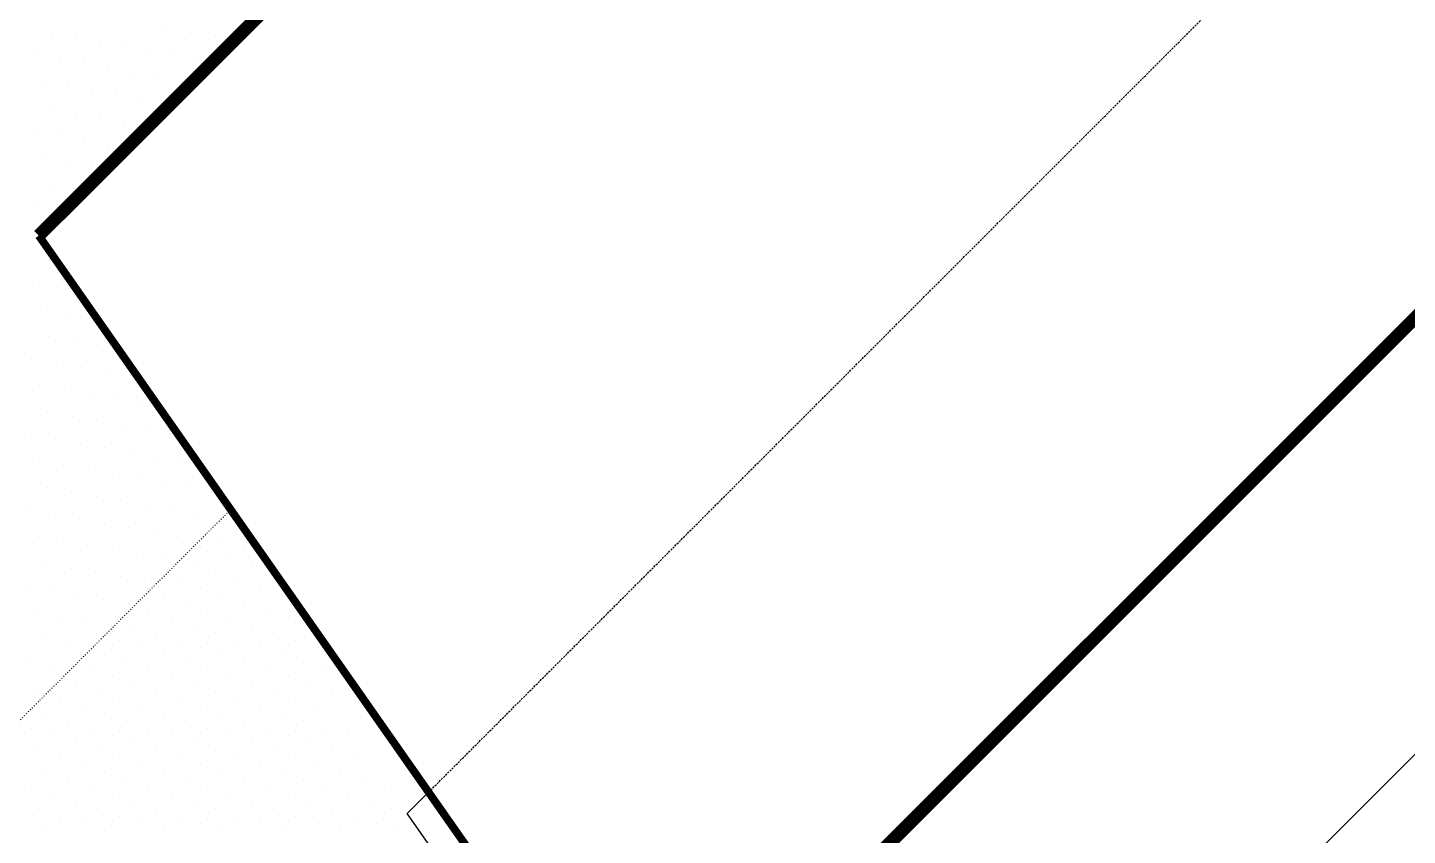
# Model space of a CAD drawing. Header units: millimetres. Extents: x -2888 to 18917, y -816 to 5133.
# Drawn here: x 17573.2 to 17747, y 3045.8 to 3147.6 of the extents above; entities that cross this region are included whole.
import ezdxf

# ---------------------------------------------------------------- set-up
doc = ezdxf.new("R2010")
doc.units = ezdxf.units.MM
doc.linetypes.add('NASCOSTA', pattern=[0.375, 0.25, -0.125])
doc.linetypes.add('PUNTEGGIATA', pattern=[0.25, 0, -0.25])
doc.layers.add('GRI_R_254', color=254, linetype='Continuous')

# ---------------------------------------------------------------- blocks, each defined once
blk = doc.blocks.new('*X48')
at = {"color": 0}
for p, q in [((40.2147, 76.4725), (40.2147, 76.4725)), ((40.1866, 76.4444), (40.1866, 76.4444)), ((40.1586, 76.4164), (40.1586, 76.4164)), ((40.2287, 76.4304), (40.2287, 76.4304)), ((40.1305, 76.3883), (40.1305, 76.3883)), ((40.2007, 76.4023), (40.2007, 76.4023)), ((40.2428, 76.3883), (40.2428, 76.3883)), ((40.1726, 76.3743), (40.1726, 76.3743)), ((40.2849, 76.3743), (40.2849, 76.3743)), ((40.1025, 76.3602), (40.1025, 76.3602)), ((40.1446, 76.3462), (40.1446, 76.3462)), ((40.2147, 76.3602), (40.2147, 76.3602)), ((40.2568, 76.3462), (40.2568, 76.3462)), ((40.0744, 76.3322), (40.0744, 76.3322)), ((40.1165, 76.3181), (40.1165, 76.3181)), ((40.1866, 76.3322), (40.1866, 76.3322)), ((40.2287, 76.3181), (40.2287, 76.3181)), ((40.2989, 76.3322), (40.2989, 76.3322)), ((40.0463, 76.3041), (40.0463, 76.3041)), ((40.0884, 76.2901), (40.0884, 76.2901)), ((40.1586, 76.3041), (40.1586, 76.3041)), ((40.2007, 76.2901), (40.2007, 76.2901)), ((40.2708, 76.3041), (40.2708, 76.3041)), ((40.3129, 76.2901), (40.3129, 76.2901)), ((40.0183, 76.2761), (40.0183, 76.2761)), ((40.0604, 76.262), (40.0604, 76.262)), ((40.1305, 76.2761), (40.1305, 76.2761)), ((40.1726, 76.262), (40.1726, 76.262)), ((40.2428, 76.2761), (40.2428, 76.2761)), ((40.2849, 76.262), (40.2849, 76.262)), ((40.355, 76.2761), (40.355, 76.2761)), ((39.9902, 76.248), (39.9902, 76.248)), ((40.0323, 76.234), (40.0323, 76.234)), ((40.1025, 76.248), (40.1025, 76.248)), ((40.1446, 76.234), (40.1446, 76.234)), ((40.2147, 76.248), (40.2147, 76.248)), ((40.2568, 76.234), (40.2568, 76.234)), ((40.327, 76.248), (40.327, 76.248)), ((40.3691, 76.234), (40.3691, 76.234)), ((39.9621, 76.2199), (39.9621, 76.2199)), ((40.0042, 76.2059), (40.0042, 76.2059)), ((40.0744, 76.2199), (40.0744, 76.2199)), ((40.1165, 76.2059), (40.1165, 76.2059)), ((40.1866, 76.2199), (40.1866, 76.2199)), ((40.2287, 76.2059), (40.2287, 76.2059)), ((40.2989, 76.2199), (40.2989, 76.2199)), ((40.341, 76.2059), (40.341, 76.2059)), ((39.9341, 76.1919), (39.9341, 76.1919)), ((39.9762, 76.1778), (39.9762, 76.1778)), ((40.0463, 76.1919), (40.0463, 76.1919)), ((40.0884, 76.1778), (40.0884, 76.1778)), ((40.1586, 76.1919), (40.1586, 76.1919)), ((40.2007, 76.1778), (40.2007, 76.1778)), ((40.2708, 76.1919), (40.2708, 76.1919)), ((40.3129, 76.1778), (40.3129, 76.1778)), ((40.3831, 76.1919), (40.3831, 76.1919)), ((40.4252, 76.1778), (40.4252, 76.1778)), ((39.906, 76.1638), (39.906, 76.1638)), ((40.0183, 76.1638), (40.0183, 76.1638)), ((40.1305, 76.1638), (40.1305, 76.1638)), ((40.2428, 76.1638), (40.2428, 76.1638)), ((40.355, 76.1638), (40.355, 76.1638)), ((39.8779, 76.1357), (39.8779, 76.1357)), ((39.9481, 76.1498), (39.9481, 76.1498)), ((39.9902, 76.1357), (39.9902, 76.1357)), ((40.0604, 76.1498), (40.0604, 76.1498)), ((40.1025, 76.1357), (40.1025, 76.1357)), ((40.1726, 76.1498), (40.1726, 76.1498)), ((40.2147, 76.1357), (40.2147, 76.1357)), ((40.2849, 76.1498), (40.2849, 76.1498)), ((40.327, 76.1357), (40.327, 76.1357)), ((40.3971, 76.1498), (40.3971, 76.1498)), ((39.8499, 76.1077), (39.8499, 76.1077)), ((39.92, 76.1217), (39.92, 76.1217)), ((39.9621, 76.1077), (39.9621, 76.1077)), ((40.0323, 76.1217), (40.0323, 76.1217)), ((40.0744, 76.1077), (40.0744, 76.1077)), ((40.1446, 76.1217), (40.1446, 76.1217)), ((40.1866, 76.1077), (40.1866, 76.1077)), ((40.2568, 76.1217), (40.2568, 76.1217)), ((40.2989, 76.1077), (40.2989, 76.1077)), ((40.3691, 76.1217), (40.3691, 76.1217)), ((39.8218, 76.0796), (39.8218, 76.0796)), ((39.892, 76.0936), (39.892, 76.0936)), ((39.9341, 76.0796), (39.9341, 76.0796)), ((40.0042, 76.0936), (40.0042, 76.0936)), ((40.0463, 76.0796), (40.0463, 76.0796)), ((40.1165, 76.0936), (40.1165, 76.0936)), ((40.1586, 76.0796), (40.1586, 76.0796)), ((40.2287, 76.0936), (40.2287, 76.0936)), ((40.2708, 76.0796), (40.2708, 76.0796)), ((40.341, 76.0936), (40.341, 76.0936)), ((40.3831, 76.0796), (40.3831, 76.0796)), ((39.8639, 76.0656), (39.8639, 76.0656)), ((39.906, 76.0515), (39.906, 76.0515)), ((39.9762, 76.0656), (39.9762, 76.0656)), ((40.0183, 76.0515), (40.0183, 76.0515)), ((40.0884, 76.0656), (40.0884, 76.0656)), ((40.1305, 76.0515), (40.1305, 76.0515)), ((40.2007, 76.0656), (40.2007, 76.0656)), ((40.2428, 76.0515), (40.2428, 76.0515)), ((40.3129, 76.0656), (40.3129, 76.0656)), ((40.355, 76.0515), (40.355, 76.0515)), ((40.4252, 76.0656), (40.4252, 76.0656)), ((39.8359, 76.0375), (39.8359, 76.0375)), ((39.8779, 76.0235), (39.8779, 76.0235)), ((39.9481, 76.0375), (39.9481, 76.0375)), ((39.9902, 76.0235), (39.9902, 76.0235)), ((40.0604, 76.0375), (40.0604, 76.0375)), ((40.1025, 76.0235), (40.1025, 76.0235)), ((40.1726, 76.0375), (40.1726, 76.0375)), ((40.2147, 76.0235), (40.2147, 76.0235)), ((40.2849, 76.0375), (40.2849, 76.0375)), ((40.327, 76.0235), (40.327, 76.0235)), ((40.3971, 76.0375), (40.3971, 76.0375)), ((40.4392, 76.0235), (40.4392, 76.0235)), ((39.8499, 75.9954), (39.8499, 75.9954)), ((39.92, 76.0094), (39.92, 76.0094)), ((39.9621, 75.9954), (39.9621, 75.9954)), ((40.0323, 76.0094), (40.0323, 76.0094)), ((40.0744, 75.9954), (40.0744, 75.9954)), ((40.1446, 76.0094), (40.1446, 76.0094)), ((40.1866, 75.9954), (40.1866, 75.9954)), ((40.2568, 76.0094), (40.2568, 76.0094)), ((40.2989, 75.9954), (40.2989, 75.9954)), ((40.3691, 76.0094), (40.3691, 76.0094)), ((40.4112, 75.9954), (40.4112, 75.9954)), ((39.8218, 75.9674), (39.8218, 75.9674)), ((39.892, 75.9814), (39.892, 75.9814)), ((39.9341, 75.9674), (39.9341, 75.9674)), ((40.0042, 75.9814), (40.0042, 75.9814)), ((40.0463, 75.9674), (40.0463, 75.9674)), ((40.1165, 75.9814), (40.1165, 75.9814)), ((40.1586, 75.9674), (40.1586, 75.9674)), ((40.2287, 75.9814), (40.2287, 75.9814)), ((40.2708, 75.9674), (40.2708, 75.9674)), ((40.341, 75.9814), (40.341, 75.9814)), ((40.3831, 75.9674), (40.3831, 75.9674)), ((40.4532, 75.9814), (40.4532, 75.9814)), ((40.4953, 75.9674), (40.4953, 75.9674)), ((39.8639, 75.9533), (39.8639, 75.9533)), ((39.9762, 75.9533), (39.9762, 75.9533)), ((40.0884, 75.9533), (40.0884, 75.9533)), ((40.2007, 75.9533), (40.2007, 75.9533)), ((40.3129, 75.9533), (40.3129, 75.9533)), ((40.4252, 75.9533), (40.4252, 75.9533)), ((39.8359, 75.9253), (39.8359, 75.9253)), ((39.906, 75.9393), (39.906, 75.9393)), ((39.9481, 75.9253), (39.9481, 75.9253)), ((40.0183, 75.9393), (40.0183, 75.9393)), ((40.0604, 75.9253), (40.0604, 75.9253)), ((40.1305, 75.9393), (40.1305, 75.9393)), ((40.1726, 75.9253), (40.1726, 75.9253)), ((40.2428, 75.9393), (40.2428, 75.9393)), ((40.2849, 75.9253), (40.2849, 75.9253)), ((40.355, 75.9393), (40.355, 75.9393)), ((40.3971, 75.9253), (40.3971, 75.9253)), ((40.4673, 75.9393), (40.4673, 75.9393)), ((40.5094, 75.9253), (40.5094, 75.9253)), ((39.8779, 75.9112), (39.8779, 75.9112)), ((39.92, 75.8972), (39.92, 75.8972)), ((39.9902, 75.9112), (39.9902, 75.9112)), ((40.0323, 75.8972), (40.0323, 75.8972)), ((40.1025, 75.9112), (40.1025, 75.9112)), ((40.1446, 75.8972), (40.1446, 75.8972)), ((40.2147, 75.9112), (40.2147, 75.9112)), ((40.2568, 75.8972), (40.2568, 75.8972)), ((40.327, 75.9112), (40.327, 75.9112)), ((40.3691, 75.8972), (40.3691, 75.8972)), ((40.4392, 75.9112), (40.4392, 75.9112)), ((40.4813, 75.8972), (40.4813, 75.8972)), ((39.8499, 75.8832), (39.8499, 75.8832)), ((39.9621, 75.8832), (39.9621, 75.8832)), ((40.0744, 75.8832), (40.0744, 75.8832)), ((40.1866, 75.8832), (40.1866, 75.8832)), ((40.2989, 75.8832), (40.2989, 75.8832)), ((40.4112, 75.8832), (40.4112, 75.8832)), ((40.5234, 75.8832), (40.5234, 75.8832))]:
    blk.add_line(p, q, dxfattribs=at)
blk = doc.blocks.new('*X49')
at = {"color": 0}
for p, q in [((40.0793, 77.4173), (40.0793, 77.4173)), ((39.86, 77.4076), (39.86, 77.4076)), ((39.9069, 77.3994), (39.9069, 77.3994)), ((39.9538, 77.3911), (39.9538, 77.3911)), ((40.1262, 77.409), (40.1262, 77.409)), ((40.1731, 77.4008), (40.1731, 77.4008)), ((39.8283, 77.3649), (39.8283, 77.3649)), ((40.0007, 77.3828), (40.0007, 77.3828)), ((40.0476, 77.3745), (40.0476, 77.3745)), ((40.0945, 77.3663), (40.0945, 77.3663)), ((39.8752, 77.3566), (39.8752, 77.3566)), ((39.9221, 77.3483), (39.9221, 77.3483)), ((39.969, 77.3401), (39.969, 77.3401)), ((40.1414, 77.358), (40.1414, 77.358)), ((39.8435, 77.3138), (39.8435, 77.3138)), ((40.0159, 77.3318), (40.0159, 77.3318)), ((40.0628, 77.3235), (40.0628, 77.3235)), ((40.1097, 77.3152), (40.1097, 77.3152)), ((39.8904, 77.3056), (39.8904, 77.3056)), ((39.9373, 77.2973), (39.9373, 77.2973)), ((39.9842, 77.289), (39.9842, 77.289)), ((39.8586, 77.2628), (39.8586, 77.2628)), ((40.0311, 77.2807), (40.0311, 77.2807)), ((40.078, 77.2725), (40.078, 77.2725)), ((39.9055, 77.2545), (39.9055, 77.2545)), ((39.9525, 77.2462), (39.9525, 77.2462)), ((39.9994, 77.238), (39.9994, 77.238)), ((39.8269, 77.22), (39.8269, 77.22)), ((39.8738, 77.2118), (39.8738, 77.2118)), ((39.9207, 77.2035), (39.9207, 77.2035)), ((39.9676, 77.1952), (39.9676, 77.1952)), ((39.8421, 77.169), (39.8421, 77.169)), ((39.889, 77.1607), (39.889, 77.1607)), ((39.9359, 77.1524), (39.9359, 77.1524)), ((39.8573, 77.1179), (39.8573, 77.1179)), ((39.9042, 77.1097), (39.9042, 77.1097)), ((39.8256, 77.0752), (39.8256, 77.0752)), ((39.8725, 77.0669), (39.8725, 77.0669)), ((39.8559, 76.9731), (39.8559, 76.9731)), ((39.8242, 76.9303), (39.8242, 76.9303)), ((39.8711, 76.9221), (39.8711, 76.9221)), ((39.8394, 76.8793), (39.8394, 76.8793)), ((39.8863, 76.871), (39.8863, 76.871)), ((39.9332, 76.8628), (39.9332, 76.8628)), ((39.8546, 76.8283), (39.8546, 76.8283)), ((39.9015, 76.82), (39.9015, 76.82)), ((39.9484, 76.8117), (39.9484, 76.8117)), ((39.8228, 76.7855), (39.8228, 76.7855)), ((39.8698, 76.7772), (39.8698, 76.7772)), ((39.9167, 76.769), (39.9167, 76.769)), ((39.9636, 76.7607), (39.9636, 76.7607)), ((39.838, 76.7345), (39.838, 76.7345)), ((40.0105, 76.7524), (40.0105, 76.7524)), ((39.8849, 76.7262), (39.8849, 76.7262)), ((39.9318, 76.7179), (39.9318, 76.7179)), ((39.9787, 76.7097), (39.9787, 76.7097)), ((39.8532, 76.6834), (39.8532, 76.6834)), ((40.0256, 76.7014), (40.0256, 76.7014)), ((39.9001, 76.6752), (39.9001, 76.6752)), ((39.947, 76.6669), (39.947, 76.6669)), ((39.9939, 76.6586), (39.9939, 76.6586)), ((39.8215, 76.6407), (39.8215, 76.6407)), ((39.8684, 76.6324), (39.8684, 76.6324)), ((40.0408, 76.6504), (40.0408, 76.6504)), ((40.0877, 76.6421), (40.0877, 76.6421)), ((39.9153, 76.6241), (39.9153, 76.6241)), ((39.9622, 76.6159), (39.9622, 76.6159)), ((40.0091, 76.6076), (40.0091, 76.6076)), ((40.056, 76.5993), (40.056, 76.5993)), ((39.8367, 76.5896), (39.8367, 76.5896)), ((39.8836, 76.5814), (39.8836, 76.5814)), ((39.9305, 76.5731), (39.9305, 76.5731)), ((40.1029, 76.591), (40.1029, 76.591)), ((39.9774, 76.5648), (39.9774, 76.5648)), ((40.0243, 76.5565), (40.0243, 76.5565)), ((40.0712, 76.5483), (40.0712, 76.5483)), ((39.8519, 76.5386), (39.8519, 76.5386)), ((39.8988, 76.5303), (39.8988, 76.5303)), ((39.9457, 76.5221), (39.9457, 76.5221)), ((40.1181, 76.54), (40.1181, 76.54)), ((40.165, 76.5317), (40.165, 76.5317)), ((39.8201, 76.4958), (39.8201, 76.4958)), ((39.9926, 76.5138), (39.9926, 76.5138)), ((40.0395, 76.5055), (40.0395, 76.5055)), ((40.0864, 76.4972), (40.0864, 76.4972)), ((39.867, 76.4876), (39.867, 76.4876)), ((39.9139, 76.4793), (39.9139, 76.4793)), ((39.9608, 76.471), (39.9608, 76.471)), ((40.1333, 76.489), (40.1333, 76.489)), ((40.1802, 76.4807), (40.1802, 76.4807)), ((39.8353, 76.4448), (39.8353, 76.4448)), ((40.0077, 76.4627), (40.0077, 76.4627)), ((40.0546, 76.4545), (40.0546, 76.4545)), ((40.1015, 76.4462), (40.1015, 76.4462)), ((39.8822, 76.4365), (39.8822, 76.4365)), ((39.9291, 76.4282), (39.9291, 76.4282)), ((39.976, 76.42), (39.976, 76.42)), ((39.8505, 76.3938), (39.8505, 76.3938)), ((40.0229, 76.4117), (40.0229, 76.4117)), ((40.0698, 76.4034), (40.0698, 76.4034)), ((39.8974, 76.3855), (39.8974, 76.3855)), ((39.9443, 76.3772), (39.9443, 76.3772)), ((39.9912, 76.3689), (39.9912, 76.3689)), ((39.8188, 76.351), (39.8188, 76.351)), ((39.8657, 76.3427), (39.8657, 76.3427)), ((40.0381, 76.3607), (40.0381, 76.3607)), ((39.9126, 76.3344), (39.9126, 76.3344)), ((39.9595, 76.3262), (39.9595, 76.3262)), ((40.0064, 76.3179), (40.0064, 76.3179)), ((39.834, 76.2999), (39.834, 76.2999)), ((39.8809, 76.2917), (39.8809, 76.2917)), ((39.9278, 76.2834), (39.9278, 76.2834)), ((39.9747, 76.2751), (39.9747, 76.2751)), ((39.8491, 76.2489), (39.8491, 76.2489)), ((39.896, 76.2406), (39.896, 76.2406)), ((39.8174, 76.2061), (39.8174, 76.2061)), ((39.8643, 76.1979), (39.8643, 76.1979)), ((39.8326, 76.1551), (39.8326, 76.1551))]:
    blk.add_line(p, q, dxfattribs=at)

msp = doc.modelspace()

# ---------------------------------------------------------------- linework, layer by layer
at = {"color": 2}
msp.add_line((17574.6148, 3121.3736, -4082152320.988), (17947.7949, 3494.5537, -4082152320.988), dxfattribs=at)
at = {"linetype": 'NASCOSTA'}
msp.add_line((17623.7261, 3051.2354, -4082152320.988), (17993.5905, 3421.0998, -4082152320.988), dxfattribs=at)
for p, q in [((17650.292, 3013.2954, -4082152320.988), (18023.472, 3386.4755, -4082152320.988)), ((17664.9578, 2973.0012, -4082152320.988), (18034.535, 3342.5784, -4082152320.988)), ((17664.9578, 2973.0012, -4082152320.988), (18034.535, 3342.5784, -4082152320.988))]:
    msp.add_line(p, q)
at = {"color": 2, "const_width": 1.6492, "elevation": -4082152320.988, "flags": 128}
for points in [[(17574.6148, 3121.3736), (17947.7949, 3494.5537)], [(17650.292, 3013.2954), (18023.472, 3386.4755)]]:
    msp.add_lwpolyline(points, dxfattribs=at)
at = {"color": 3, "const_width": 0.9895, "elevation": -4082152320.988, "flags": 128}
msp.add_lwpolyline([(17679.6237, 2932.707), (17650.292, 3013.2954), (17574.6148, 3121.3736)], dxfattribs=at)
at = {"layer": 'GRI_R_254'}
for p, q in [((17650.292, 3013.2954, -4082152320.988), (17574.6148, 3121.3736, -4082152320.988)), ((17621.0419, 3048.5512, -4082152320.988), (17623.7261, 3051.2354, -4082152320.988)), ((17648.262, 3009.6768, -4082152320.988), (17621.0419, 3048.5512, -4082152320.988))]:
    msp.add_line(p, q, dxfattribs=at)
at = {"layer": 'GRI_R_254', "linetype": 'PUNTEGGIATA'}
msp.add_line((17511.9166, 2999.9865, -4082152320.988), (17598.785, 3086.8549, -4082152320.988), dxfattribs=at)

# ---------------------------------------------------------------- block references
at = {"layer": 'GRI_R_254', "color": 2, "xscale": 65.96954280000001, "yscale": 65.96954280000001, "zscale": 65.96954280000001}
for name in ['*X49', '*X48']:
    msp.add_blockref(name, (14946.6602, -1959.6294, -4082152320.988), dxfattribs=at)

doc.saveas('drawing.dxf')
